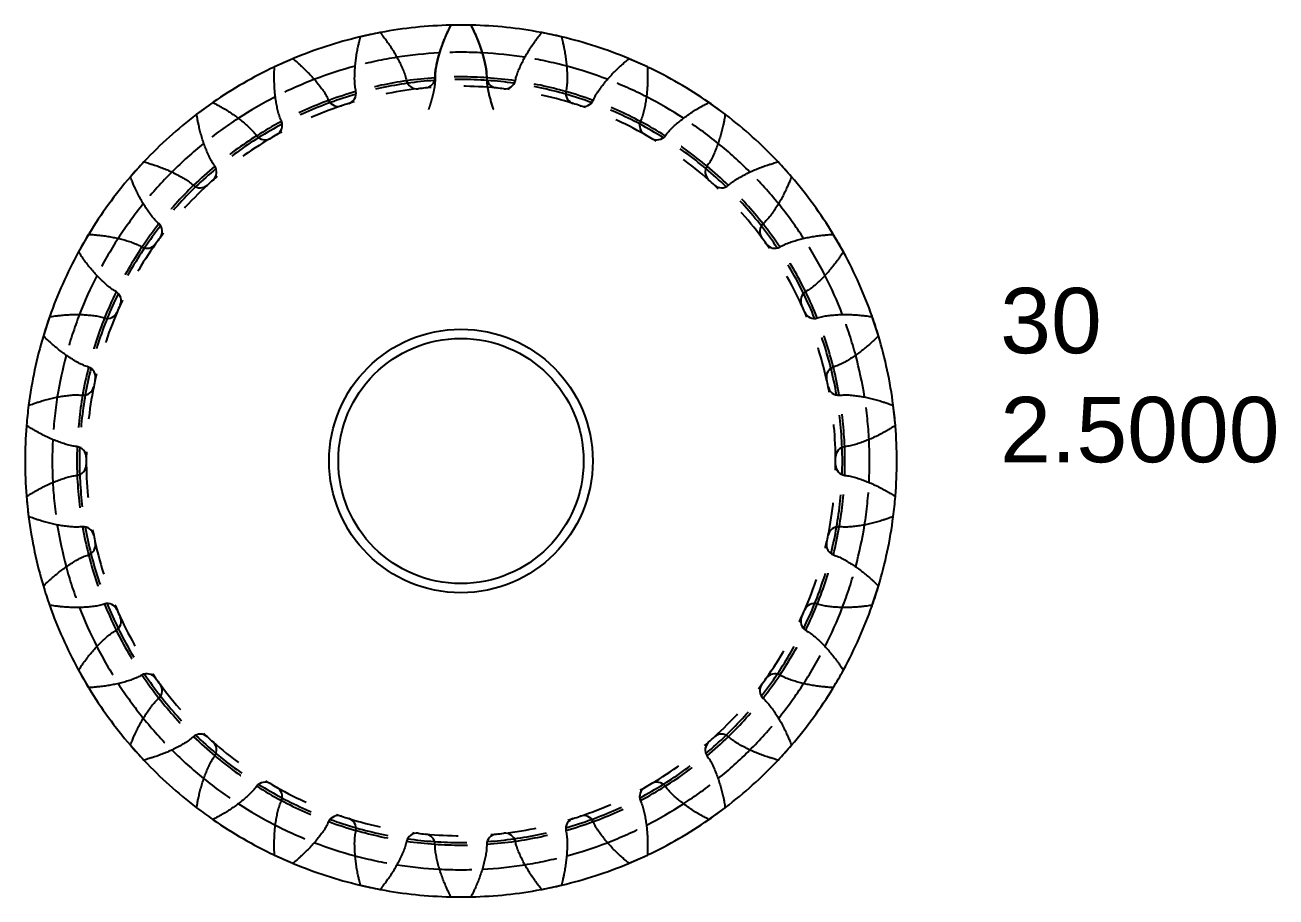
# Model space of a CAD drawing. Header units: inches. Extents: x 0.9 to 97.5, y -1.2 to 16.7.
# Drawn here: x 15.505 to 19.332, y 0.894 to 3.561 of the extents above; entities that cross this region are included whole.
import ezdxf

# ---------------------------------------------------------------- set-up
doc = ezdxf.new("R2010")
doc.units = ezdxf.units.IN
doc.header["$MEASUREMENT"] = 0
doc.linetypes.add('HIDDEN', pattern=[0.2, 0.1, -0.1])
doc.layers.add('DEFAULT_2', color=8, linetype='HIDDEN')
doc.styles.get("Standard").update_dxf_attribs({"font": 'arial.ttf'})

msp = doc.modelspace()

# ---------------------------------------------------------------- linework, layer by layer
at = {"color": 7, "linetype": 'Continuous'}
for p, q in [((16.8694, 3.5604), (16.8079, 3.5604)), ((16.5916, 3.5377), (16.5315, 3.5249)), ((17.1459, 3.5249), (17.0858, 3.5377)), ((16.3246, 3.4576), (16.2684, 3.4327)), ((17.4089, 3.4327), (17.3528, 3.4576)), ((16.08, 3.3239), (16.0303, 3.2878)), ((17.647, 3.2878), (17.5973, 3.3239)), ((15.8686, 3.1422), (15.8275, 3.0965)), ((17.8498, 3.0965), (17.8087, 3.1422)), ((15.6996, 2.9205), (15.6689, 2.8673)), ((18.0084, 2.8673), (17.9777, 2.9205)), ((15.5804, 2.6685), (15.5614, 2.6101)), ((18.1159, 2.6101), (18.0969, 2.6685)), ((18.1676, 2.3362), (18.1611, 2.3973)), ((15.5098, 2.1186), (15.5162, 2.0575)), ((18.0969, 1.7863), (18.1159, 1.8447)), ((15.6689, 1.5875), (15.6996, 1.5343)), ((15.8275, 1.3583), (15.8686, 1.3126)), ((17.8087, 1.3126), (17.8498, 1.3583)), ((17.5973, 1.131), (17.647, 1.1671)), ((16.2684, 1.0222), (16.3246, 0.9972)), ((17.3528, 0.9972), (17.4089, 1.0222)), ((16.5315, 0.93), (16.5916, 0.9172)), ((17.0858, 0.9172), (17.1459, 0.93)), ((16.8079, 0.8944), (16.8694, 0.8944))]:
    msp.add_line(p, q, dxfattribs=at)
for radius in [0.4031, 0.375]:
    msp.add_circle((16.8387, 2.2274), radius, dxfattribs=at)
at = {"color": 40, "linetype": 'Continuous'}
for radius, start, end in [(1.3333, 91.3662, 100.617), (1.3333, 79.3831, 88.6338), (1.3333, 103.3906, 112.621), (1.3333, 67.379, 76.6094), (1.25, 93.0449, 98.9904), (1.25, 81.0101, 86.9558), (1.3333, 115.35, 124.6268), (1.25, 105.0199, 110.9539), (1.25, 69.0468, 74.9806), (1.3333, 55.3732, 64.65), (1.1746, 93.8834, 98.1425), (1.1667, 94.0115, 98.0422), (1.1746, 81.8575, 86.1166), (1.1667, 81.9578, 85.9885), (1.25, 117.0409, 123.0013), (1.1746, 105.8615, 110.1176), (1.1667, 105.9627, 109.9905), (1.1667, 70.0095, 74.0373), (1.1746, 69.8824, 74.1385), (1.25, 56.9991, 62.9598), (1.3333, 127.3957, 136.6116), (1.1746, 117.8834, 122.1345), (1.1667, 118.0103, 122.0273), (1.1667, 57.9727, 61.9897), (1.1746, 57.8655, 62.1166), (1.3333, 43.3884, 52.6044), (1.25, 129.0284, 134.954), (1.25, 45.0467, 50.9722), (1.1746, 129.8662, 134.1195), (1.1667, 129.9738, 133.9956), (1.1667, 46.0044, 50.0262), (1.1746, 45.8805, 50.1338), (1.3333, 139.3203, 148.6389), (1.3333, 31.3611, 40.6797), (1.25, 141.0346, 146.9997), (1.25, 33.0007, 38.9661), (1.1746, 141.8824, 146.1281), (1.1746, 33.8719, 38.1176), (1.1667, 142.0061, 146.0152), (1.1667, 33.9848, 37.9939), (1.3333, 151.3982, 160.6054), (1.3333, 19.3947, 28.6019), (1.25, 153.0354, 158.956), (1.25, 21.0447, 26.9653), (1.1746, 153.8706, 158.1222), (1.1667, 153.9836, 158.0013), (1.1667, 21.9987, 26.0164), (1.1746, 21.8778, 26.1294), (1.3333, 163.3203, 172.6531), (1.3333, 7.3469, 16.6797), (1.25, 165.0259, 170.9859), (1.25, 9.0146, 14.9747), (1.1746, 165.8802, 170.1232), (1.1667, 166.0014, 170.0056), (1.1667, 9.9944, 13.9986), (1.1746, 9.8768, 14.1198), (1.3333, 175.3979, 184.6022), (1.3333, 355.3979, 4.6022), (1.25, 177.0409, 182.9598), (1.1746, 177.8745, 182.1255), (1.1667, 177.9919, 182.0081), (1.1667, 357.9919, 2.0081), (1.1746, 357.8745, 2.1255), (1.25, 357.0409, 2.9598), (1.3333, 187.3469, 196.6797), (1.25, 189.0146, 194.9747), (1.25, 345.0259, 350.9859), (1.3333, 343.3203, 352.6531), (1.1746, 189.8768, 194.1198), (1.1667, 189.9944, 193.9986), (1.1667, 346.0014, 350.0056), (1.1746, 345.8802, 350.1232), (1.3333, 199.3947, 208.6019), (1.25, 201.0447, 206.9653), (1.1746, 201.8778, 206.1294), (1.1667, 201.9987, 206.0164), (1.1667, 333.9836, 338.0013), (1.1746, 333.8706, 338.1222), (1.25, 333.0354, 338.956), (1.3333, 331.3982, 340.6054), (1.1746, 213.8719, 218.1176), (1.1667, 213.9848, 217.9939), (1.1667, 322.0061, 326.0152), (1.1746, 321.8824, 326.1281), (1.3333, 211.3611, 220.6797), (1.25, 213.0007, 218.9661), (1.25, 321.0346, 326.9997), (1.3333, 319.3203, 328.6389), (1.1746, 225.8805, 230.1338), (1.1667, 226.0044, 230.0262), (1.1667, 309.9738, 313.9956), (1.1746, 309.8662, 314.1195), (1.25, 225.0467, 230.9722), (1.25, 309.0284, 314.954), (1.3333, 223.3884, 232.6044), (1.3333, 307.3957, 316.6116), (1.1746, 237.8655, 242.1166), (1.1667, 237.9727, 241.9897), (1.1667, 298.0103, 302.0273), (1.1746, 297.8834, 302.1345), (1.25, 236.9991, 242.9598), (1.25, 297.0409, 303.0013), (1.3333, 235.3732, 244.65), (1.1746, 249.8824, 254.1385), (1.1667, 250.0095, 254.0373), (1.1667, 285.9627, 289.9905), (1.1746, 285.8615, 290.1176), (1.3333, 295.35, 304.6268), (1.1667, 261.9578, 265.9885), (1.1667, 274.0115, 278.0422), (1.25, 249.0468, 254.9806), (1.1746, 261.8575, 266.1166), (1.1746, 273.8834, 278.1425), (1.25, 285.0199, 290.9539), (1.3333, 247.379, 256.6094), (1.3333, 283.3906, 292.621), (1.25, 261.0101, 266.9558), (1.25, 273.0449, 278.9904), (1.3333, 259.3831, 268.6338), (1.3333, 271.3662, 280.617)]:
    msp.add_arc((16.8387, 2.2274), radius, start, end, dxfattribs=at)
at = {"color": 7, "linetype": 'Continuous'}
for centre, radius, start, end in [((16.8387, 2.2274), 1.3333, 88.6797, 91.3203), ((16.8387, 2.2274), 1.3333, 100.6797, 103.3203), ((16.8387, 2.2274), 1.3333, 76.6797, 79.3203), ((16.8387, 2.2274), 1.3333, 112.6797, 115.3203), ((16.8387, 2.2274), 1.3333, 64.6797, 67.3203), ((16.7037, 3.3982), 0.0325, 193.0655, 276.5743), ((16.8387, 2.2274), 1.146, 95.4257, 96.5743), ((16.7272, 3.4006), 0.0325, 275.4257, 358.9345), ((16.9501, 3.4006), 0.0325, 181.0655, 264.5743), ((16.8387, 2.2274), 1.146, 83.4257, 84.5743), ((16.9736, 3.3982), 0.0325, 263.4257, 346.9345), ((16.4633, 3.3445), 0.0325, 205.0655, 288.5743), ((16.4857, 3.3518), 0.0325, 287.4257, 10.9345), ((17.1916, 3.3518), 0.0325, 169.0655, 252.5743), ((17.2141, 3.3445), 0.0325, 251.4257, 334.9345), ((16.8387, 2.2274), 1.3333, 124.6797, 127.3203), ((16.8387, 2.2274), 1.146, 107.4257, 108.5743), ((16.8387, 2.2274), 1.146, 71.4257, 72.5743), ((16.8387, 2.2274), 1.3333, 52.6797, 55.3203), ((16.2597, 3.2539), 0.0325, 299.4257, 22.9345), ((17.4177, 3.2539), 0.0325, 157.0655, 240.5743), ((16.2392, 3.2421), 0.0325, 217.0655, 300.5743), ((16.8387, 2.2274), 1.146, 119.4257, 120.5743), ((16.8387, 2.2274), 1.146, 59.4257, 60.5743), ((17.4381, 3.2421), 0.0325, 239.4257, 322.9345), ((16.8387, 2.2274), 1.3333, 136.6797, 139.3203), ((16.8387, 2.2274), 1.3333, 40.6797, 43.3203), ((16.0589, 3.1111), 0.0325, 311.4257, 34.9345), ((17.6184, 3.1111), 0.0325, 145.0655, 228.5743), ((16.0414, 3.0953), 0.0325, 229.0655, 312.5743), ((16.8387, 2.2274), 1.146, 131.4257, 132.5743), ((16.8387, 2.2274), 1.146, 47.4257, 48.5743), ((17.636, 3.0953), 0.0325, 227.4257, 310.9345), ((15.8922, 2.9296), 0.0325, 323.4257, 46.9345), ((17.7851, 2.9296), 0.0325, 133.0655, 216.5743), ((16.8387, 2.2274), 1.3333, 148.6797, 151.3203), ((16.8387, 2.2274), 1.146, 143.4257, 144.5743), ((16.8387, 2.2274), 1.146, 35.4257, 36.5743), ((16.8387, 2.2274), 1.3333, 28.6797, 31.3203), ((15.8783, 2.9105), 0.0325, 241.0655, 324.5743), ((17.799, 2.9105), 0.0325, 215.4257, 298.9345), ((15.7669, 2.7175), 0.0325, 335.4257, 58.9345), ((17.9104, 2.7175), 0.0325, 121.0655, 204.5743), ((15.7573, 2.6959), 0.0325, 253.0655, 336.5743), ((16.8387, 2.2274), 1.146, 155.4257, 156.5743), ((16.8387, 2.2274), 1.146, 23.4257, 24.5743), ((17.92, 2.6959), 0.0325, 203.4257, 286.9345), ((16.8387, 2.2274), 1.3333, 160.6797, 163.3203), ((16.8387, 2.2274), 1.3333, 16.6797, 19.3203), ((15.6884, 2.484), 0.0325, 347.4257, 70.9345), ((17.9889, 2.484), 0.0325, 109.0655, 192.5743), ((15.6835, 2.4609), 0.0325, 265.0655, 348.5743), ((16.8387, 2.2274), 1.146, 167.4257, 168.5743), ((16.8387, 2.2274), 1.146, 11.4257, 12.5743), ((17.9938, 2.4609), 0.0325, 191.4257, 274.9345), ((16.8387, 2.2274), 1.3333, 172.6797, 175.3203), ((16.8387, 2.2274), 1.3333, 4.6797, 7.3203), ((15.6602, 2.2392), 0.0325, 359.4257, 82.9345), ((18.0171, 2.2392), 0.0325, 97.0655, 180.5743), ((16.8387, 2.2274), 1.146, 179.4257, 180.5743), ((16.8387, 2.2274), 1.146, 359.4257, 0.5743), ((15.6602, 2.2156), 0.0325, 277.0655, 0.5743), ((18.0171, 2.2156), 0.0325, 179.4257, 262.9345), ((16.8387, 2.2274), 1.3333, 184.6797, 187.3203), ((16.8387, 2.2274), 1.3333, 352.6797, 355.3203), ((15.6835, 1.994), 0.0325, 11.4257, 94.9345), ((16.8387, 2.2274), 1.146, 191.4257, 192.5743), ((16.8387, 2.2274), 1.146, 347.4257, 348.5743), ((17.9938, 1.994), 0.0325, 85.0655, 168.5743), ((15.6884, 1.9709), 0.0325, 289.0655, 12.5743), ((17.9889, 1.9709), 0.0325, 167.4257, 250.9345), ((16.8387, 2.2274), 1.3333, 196.6797, 199.3203), ((16.8387, 2.2274), 1.3333, 340.6797, 343.3203), ((15.7573, 1.7589), 0.0325, 23.4257, 106.9345), ((16.8387, 2.2274), 1.146, 203.4257, 204.5743), ((16.8387, 2.2274), 1.146, 335.4257, 336.5743), ((17.92, 1.7589), 0.0325, 73.0655, 156.5743), ((15.7669, 1.7373), 0.0325, 301.0655, 24.5743), ((17.9104, 1.7373), 0.0325, 155.4257, 238.9345), ((16.8387, 2.2274), 1.3333, 208.6797, 211.3203), ((15.8783, 1.5443), 0.0325, 35.4257, 118.9345), ((17.799, 1.5443), 0.0325, 61.0655, 144.5743), ((16.8387, 2.2274), 1.3333, 328.6797, 331.3203), ((16.8387, 2.2274), 1.146, 215.4257, 216.5743), ((15.8922, 1.5252), 0.0325, 313.0655, 36.5743), ((17.7851, 1.5252), 0.0325, 143.4257, 226.9345), ((16.8387, 2.2274), 1.146, 323.4257, 324.5743), ((16.0414, 1.3596), 0.0325, 47.4257, 130.9345), ((16.8387, 2.2274), 1.146, 227.4257, 228.5743), ((16.8387, 2.2274), 1.146, 311.4257, 312.5743), ((17.636, 1.3596), 0.0325, 49.0655, 132.5743), ((16.8387, 2.2274), 1.3333, 220.6797, 223.3203), ((16.0589, 1.3438), 0.0325, 325.0655, 48.5743), ((17.6184, 1.3438), 0.0325, 131.4257, 214.9345), ((16.8387, 2.2274), 1.3333, 316.6797, 319.3203), ((16.2392, 1.2128), 0.0325, 59.4257, 142.9345), ((16.8387, 2.2274), 1.146, 239.4257, 240.5743), ((16.2597, 1.201), 0.0325, 337.0655, 60.5743), ((17.4177, 1.201), 0.0325, 119.4257, 202.9345), ((16.8387, 2.2274), 1.146, 299.4257, 300.5743), ((17.4381, 1.2128), 0.0325, 37.0655, 120.5743), ((16.8387, 2.2274), 1.3333, 232.6797, 235.3203), ((16.8387, 2.2274), 1.3333, 304.6797, 307.3203), ((16.4633, 1.1103), 0.0325, 71.4257, 154.9345), ((16.8387, 2.2274), 1.146, 251.4257, 252.5743), ((16.4857, 1.103), 0.0325, 349.0655, 72.5743), ((17.1916, 1.103), 0.0325, 107.4257, 190.9345), ((16.8387, 2.2274), 1.146, 287.4257, 288.5743), ((17.2141, 1.1103), 0.0325, 25.0655, 108.5743), ((16.7037, 1.0567), 0.0325, 83.4257, 166.9345), ((16.8387, 2.2274), 1.146, 263.4257, 264.5743), ((16.7272, 1.0542), 0.0325, 1.0655, 84.5743), ((16.9501, 1.0542), 0.0325, 95.4257, 178.9345), ((16.8387, 2.2274), 1.146, 275.4257, 276.5743), ((16.9736, 1.0567), 0.0325, 13.0655, 96.5743), ((16.8387, 2.2274), 1.3333, 244.6797, 247.3203), ((16.8387, 2.2274), 1.3333, 292.6797, 295.3203), ((16.8387, 2.2274), 1.3333, 256.6797, 259.3203), ((16.8387, 2.2274), 1.3333, 280.6797, 283.3203), ((16.8387, 2.2274), 1.3333, 268.6797, 271.3203)]:
    msp.add_arc(centre, radius, start, end, dxfattribs=at)
for points, start_tangent, end_tangent in [([(16.7977, 3.5393), (16.8005, 3.5452), (16.8079, 3.5604)], (0.004919, 0.010653), (0.005304, 0.010467)), ([(16.8694, 3.5604), (16.8769, 3.5452), (16.8796, 3.5393)], (0.005304, -0.010467), (0.004919, -0.010653)), ([(16.5259, 3.5021), (16.5273, 3.5084), (16.5315, 3.5249)], (0.002597, 0.011443), (0.003012, 0.011341)), ([(16.5916, 3.5377), (16.602, 3.5243), (16.606, 3.5191)], (0.007364, -0.009135), (0.007027, -0.009398)), ([(16.7597, 3.4), (16.7604, 3.4163), (16.7627, 3.4331), (16.7663, 3.4496), (16.7705, 3.4661), (16.7754, 3.4823), (16.7808, 3.4983), (16.7868, 3.5142), (16.7934, 3.5298), (16.7977, 3.5393)], (0.001352, 0.072707), (0.030457, 0.065962)), ([(16.8796, 3.5393), (16.8839, 3.5298), (16.8905, 3.5142), (16.8965, 3.4983), (16.902, 3.4823), (16.9068, 3.4661), (16.911, 3.4496), (16.9146, 3.4331), (16.9169, 3.4163), (16.9176, 3.4)], (0.030457, -0.065962), (0.001352, -0.072707)), ([(17.0714, 3.5191), (17.0753, 3.5243), (17.0858, 3.5377)], (0.007027, 0.009398), (0.007364, 0.009135)), ([(17.1459, 3.5249), (17.15, 3.5084), (17.1515, 3.5021)], (0.003012, -0.011341), (0.002597, -0.011443)), ([(16.5176, 3.358), (16.5149, 3.374), (16.5137, 3.3909), (16.5138, 3.4079), (16.5145, 3.4248), (16.5158, 3.4417), (16.5178, 3.4585), (16.5204, 3.4753), (16.5236, 3.4919), (16.5259, 3.5021)], (-0.013794, 0.071399), (0.016078, 0.070853)), ([(16.606, 3.5191), (16.6121, 3.5107), (16.6218, 3.4968), (16.631, 3.4826), (16.6397, 3.468), (16.6478, 3.4532), (16.6553, 3.438), (16.6623, 3.4225), (16.668, 3.4066), (16.6721, 3.3908)], (0.043506, -0.058188), (0.016439, -0.070837)), ([(17.0052, 3.3908), (17.0093, 3.4066), (17.0151, 3.4225), (17.022, 3.438), (17.0295, 3.4532), (17.0376, 3.468), (17.0463, 3.4826), (17.0555, 3.4968), (17.0652, 3.5107), (17.0714, 3.5191)], (0.016439, 0.070837), (0.043506, 0.058188)), ([(17.1515, 3.5021), (17.1537, 3.4919), (17.1569, 3.4753), (17.1595, 3.4585), (17.1615, 3.4417), (17.1628, 3.4248), (17.1636, 3.4079), (17.1636, 3.3909), (17.1624, 3.374), (17.1597, 3.358)], (0.016078, -0.070853), (-0.013794, -0.071399)), ([(16.3246, 3.4576), (16.3376, 3.4468), (16.3425, 3.4425)], (0.009103, -0.007404), (0.008827, -0.007732)), ([(17.3348, 3.4425), (17.3398, 3.4468), (17.3528, 3.4576)], (0.008827, 0.007732), (0.009103, 0.007404)), ([(16.2896, 3.2665), (16.2836, 3.2817), (16.2789, 3.298), (16.2754, 3.3145), (16.2726, 3.3313), (16.2704, 3.3481), (16.2689, 3.3649), (16.268, 3.3818), (16.2676, 3.3988), (16.2677, 3.4092)], (-0.028337, 0.066971), (0.000995, 0.072647)), ([(16.2677, 3.4092), (16.2678, 3.4157), (16.2684, 3.4327)], (0.000161, 0.011733), (0.000589, 0.011719)), ([(16.3425, 3.4425), (16.3503, 3.4356), (16.3626, 3.424), (16.3746, 3.412), (16.3861, 3.3995), (16.3971, 3.3867), (16.4076, 3.3734), (16.4176, 3.3597), (16.4266, 3.3454), (16.4338, 3.3308)], (0.054653, -0.047871), (0.030808, -0.065871)), ([(17.2435, 3.3308), (17.2507, 3.3454), (17.2597, 3.3597), (17.2697, 3.3734), (17.2802, 3.3867), (17.2912, 3.3995), (17.3027, 3.412), (17.3147, 3.424), (17.3271, 3.4356), (17.3348, 3.4425)], (0.030808, 0.065871), (0.054653, 0.047871)), ([(17.4097, 3.4092), (17.4097, 3.3988), (17.4094, 3.3818), (17.4084, 3.3649), (17.4069, 3.3481), (17.4047, 3.3313), (17.4019, 3.3145), (17.3984, 3.298), (17.3937, 3.2817), (17.3877, 3.2665)], (0.000995, -0.072647), (-0.028337, -0.066971)), ([(17.4089, 3.4327), (17.4095, 3.4157), (17.4097, 3.4092)], (0.000589, -0.011719), (0.000161, -0.011733)), ([(16.08, 3.3239), (16.095, 3.316), (16.1007, 3.3128)], (0.010443, -0.00535), (0.010242, -0.005727)), ([(16.1007, 3.3128), (16.1098, 3.3076), (16.1243, 3.2989), (16.1384, 3.2896), (16.1523, 3.2798), (16.1657, 3.2695), (16.1788, 3.2587), (16.1914, 3.2474), (16.2032, 3.2353), (16.2133, 3.2225)], (0.063412, -0.035462), (0.04383, -0.058026)), ([(17.464, 3.2225), (17.4742, 3.2353), (17.4859, 3.2474), (17.4985, 3.2587), (17.5116, 3.2695), (17.525, 3.2798), (17.5389, 3.2896), (17.5531, 3.2989), (17.5676, 3.3076), (17.5766, 3.3128)], (0.04383, 0.058026), (0.063412, 0.035462)), ([(17.5766, 3.3128), (17.5823, 3.316), (17.5973, 3.3239)], (0.010242, 0.005727), (0.010443, 0.00535)), ([(16.0344, 3.2647), (16.0332, 3.2711), (16.0303, 3.2878)], (-0.002282, 0.01151), (-0.001861, 0.011585)), ([(16.0856, 3.1297), (16.0765, 3.1432), (16.0686, 3.1582), (16.0617, 3.1737), (16.0555, 3.1894), (16.0499, 3.2054), (16.0448, 3.2216), (16.0404, 3.238), (16.0366, 3.2545), (16.0344, 3.2647)], (-0.041642, 0.059616), (-0.014131, 0.071267)), ([(17.6429, 3.2647), (17.6408, 3.2545), (17.6369, 3.238), (17.6325, 3.2216), (17.6275, 3.2054), (17.6218, 3.1894), (17.6156, 3.1737), (17.6088, 3.1582), (17.6008, 3.1432), (17.5918, 3.1297)], (-0.014131, -0.071267), (-0.041642, -0.059616)), ([(17.647, 3.2878), (17.6441, 3.2711), (17.6429, 3.2647)], (-0.001861, -0.011585), (-0.002282, -0.01151)), ([(15.8686, 3.1422), (15.8849, 3.1376), (15.8912, 3.1357)], (0.011327, -0.003062), (0.011209, -0.003473)), ([(17.7862, 3.1357), (17.7924, 3.1376), (17.8087, 3.1422)], (0.011209, 0.003473), (0.011327, 0.003062)), ([(15.8912, 3.1357), (15.9011, 3.1325), (15.9171, 3.1269), (15.9329, 3.1208), (15.9485, 3.1141), (15.9638, 3.1069), (15.9788, 3.099), (15.9935, 3.0906), (16.0075, 3.0811), (16.0201, 3.0707)], (0.069399, -0.021503), (0.054937, -0.047646)), ([(17.6573, 3.0707), (17.6698, 3.0811), (17.6838, 3.0906), (17.6985, 3.099), (17.7136, 3.1069), (17.7289, 3.1141), (17.7444, 3.1208), (17.7602, 3.1269), (17.7762, 3.1325), (17.7862, 3.1357)], (0.054937, 0.047646), (0.069399, 0.021503)), ([(15.8364, 3.0748), (15.8338, 3.0808), (15.8275, 3.0965)], (-0.004625, 0.010784), (-0.004229, 0.010945)), ([(15.9144, 2.9534), (15.9028, 2.9648), (15.8919, 2.9777), (15.882, 2.9915), (15.8726, 3.0056), (15.8637, 3.02), (15.8555, 3.0348), (15.8477, 3.0499), (15.8405, 3.0652), (15.8364, 3.0748)], (-0.053127, 0.049655), (-0.028639, 0.066771)), ([(17.841, 3.0748), (17.8368, 3.0652), (17.8296, 3.0499), (17.8219, 3.0348), (17.8136, 3.02), (17.8047, 3.0056), (17.7954, 2.9915), (17.7854, 2.9777), (17.7745, 2.9648), (17.7629, 2.9534)], (-0.028639, -0.066771), (-0.053127, -0.049655)), ([(17.8498, 3.0965), (17.8435, 3.0808), (17.841, 3.0748)], (-0.004229, -0.010945), (-0.004625, -0.010784)), ([(15.6996, 2.9205), (15.7165, 2.9194), (15.723, 2.9188)], (0.011716, -0.00064), (0.011686, -0.001067)), ([(15.723, 2.9188), (15.7334, 2.9178), (15.7502, 2.9157), (15.7669, 2.913), (15.7836, 2.9097), (15.8, 2.9057), (15.8164, 2.9012), (15.8325, 2.896), (15.8482, 2.8896), (15.8626, 2.8821)], (0.072353, -0.006604), (0.063642, -0.035182)), ([(17.8147, 2.8821), (17.8291, 2.8896), (17.8448, 2.896), (17.861, 2.9012), (17.8773, 2.9057), (17.8938, 2.9097), (17.9104, 2.913), (17.9271, 2.9157), (17.9439, 2.9178), (17.9543, 2.9188)], (0.063642, 0.035182), (0.072353, 0.006604)), ([(17.9543, 2.9188), (17.9608, 2.9194), (17.9777, 2.9205)], (0.011686, 0.001067), (0.011716, 0.00064)), ([(15.6821, 2.8479), (15.6783, 2.8532), (15.6689, 2.8673)], (-0.006767, 0.009587), (-0.006412, 0.009827)), ([(15.7837, 2.7454), (15.7699, 2.7541), (15.7566, 2.7645), (15.744, 2.7759), (15.7319, 2.7877), (15.7203, 2.8), (15.7091, 2.8128), (15.6984, 2.8259), (15.6882, 2.8394), (15.6821, 2.8479)], (-0.06229, 0.037525), (-0.041896, 0.059358)), ([(17.9952, 2.8479), (17.9892, 2.8394), (17.9789, 2.8259), (17.9682, 2.8128), (17.9571, 2.8), (17.9454, 2.7877), (17.9333, 2.7759), (17.9208, 2.7645), (17.9074, 2.7541), (17.8936, 2.7454)], (-0.041896, -0.059358), (-0.06229, -0.037525)), ([(18.0084, 2.8673), (17.999, 2.8532), (17.9952, 2.8479)], (-0.006412, -0.009827), (-0.006767, -0.009587)), ([(15.5804, 2.6685), (15.5972, 2.6709), (15.6037, 2.6718)], (0.011593, 0.00181), (0.011652, 0.001386)), ([(15.6037, 2.6718), (15.614, 2.6729), (15.6309, 2.6743), (15.6478, 2.6752), (15.6648, 2.6754), (15.6817, 2.675), (15.6986, 2.6739), (15.7155, 2.6722), (15.7322, 2.6692), (15.7478, 2.6648)], (0.072145, 0.008583), (0.069566, -0.021182)), ([(17.9295, 2.6648), (17.9452, 2.6692), (17.9619, 2.6722), (17.9787, 2.6739), (17.9956, 2.675), (18.0126, 2.6754), (18.0295, 2.6752), (18.0464, 2.6743), (18.0633, 2.6729), (18.0737, 2.6718)], (0.069566, 0.021182), (0.072145, -0.008583)), ([(18.0737, 2.6718), (18.0801, 2.6709), (18.0969, 2.6685)], (0.011652, -0.001386), (0.011593, -0.00181)), ([(15.5784, 2.5939), (15.5736, 2.5983), (15.5614, 2.6101)], (-0.008612, 0.00797), (-0.008315, 0.008279)), ([(18.1159, 2.6101), (18.1037, 2.5983), (18.099, 2.5939)], (-0.008315, -0.008279), (-0.008612, -0.00797)), ([(15.699, 2.5147), (15.6838, 2.5204), (15.6685, 2.5278), (15.6539, 2.5363), (15.6396, 2.5454), (15.6256, 2.555), (15.6121, 2.5651), (15.5989, 2.5758), (15.5861, 2.5868), (15.5784, 2.5939)], (-0.068731, 0.023754), (-0.053322, 0.04935)), ([(18.099, 2.5939), (18.0913, 2.5868), (18.0784, 2.5758), (18.0653, 2.5651), (18.0517, 2.555), (18.0377, 2.5454), (18.0234, 2.5363), (18.0088, 2.5278), (17.9935, 2.5204), (17.9783, 2.5147)], (-0.053322, -0.04935), (-0.068731, -0.023754)), ([(15.5383, 2.4053), (15.5482, 2.4085), (15.5644, 2.4135), (15.5808, 2.4178), (15.5973, 2.4215), (15.6139, 2.4247), (15.6307, 2.4271), (15.6475, 2.429), (15.6645, 2.4295), (15.6807, 2.4285)], (0.068784, 0.023396), (0.07245, -0.006255)), ([(17.9966, 2.4285), (18.0129, 2.4295), (18.0298, 2.429), (18.0466, 2.4271), (18.0634, 2.4247), (18.08, 2.4215), (18.0966, 2.4178), (18.1129, 2.4135), (18.1292, 2.4085), (18.1391, 2.4053)], (0.07245, 0.006255), (0.068784, -0.023396)), ([(15.5162, 2.3973), (15.5321, 2.4031), (15.5383, 2.4053)], (0.010964, 0.004181), (0.011109, 0.003779)), ([(18.1391, 2.4053), (18.1452, 2.4031), (18.1611, 2.3973)], (0.011109, -0.003779), (0.010964, -0.004181)), ([(15.5297, 2.3238), (15.5241, 2.3272), (15.5098, 2.3362)], (-0.010081, 0.006006), (-0.009855, 0.006369)), ([(18.1676, 2.3362), (18.1532, 2.3272), (18.1476, 2.3238)], (-0.009855, -0.006369), (-0.010081, -0.006006)), ([(15.6642, 2.2715), (15.6481, 2.2738), (15.6317, 2.2779), (15.6156, 2.2832), (15.5997, 2.2891), (15.584, 2.2956), (15.5687, 2.3027), (15.5535, 2.3104), (15.5387, 2.3186), (15.5297, 2.3238)], (-0.072167, 0.008945), (-0.062417, 0.037185)), ([(18.1476, 2.3238), (18.1386, 2.3186), (18.1238, 2.3104), (18.1087, 2.3027), (18.0933, 2.2956), (18.0776, 2.2891), (18.0618, 2.2832), (18.0457, 2.2779), (18.0292, 2.2738), (18.0131, 2.2715)], (-0.062417, -0.037185), (-0.072167, -0.008945)), ([(15.5297, 2.131), (15.5387, 2.1363), (15.5535, 2.1445), (15.5687, 2.1521), (15.584, 2.1592), (15.5997, 2.1657), (15.6156, 2.1716), (15.6317, 2.1769), (15.6481, 2.181), (15.6642, 2.1834)], (0.062417, 0.037185), (0.072167, 0.008945)), ([(18.0131, 2.1834), (18.0292, 2.181), (18.0457, 2.1769), (18.0618, 2.1716), (18.0776, 2.1657), (18.0933, 2.1592), (18.1087, 2.1521), (18.1238, 2.1445), (18.1386, 2.1363), (18.1476, 2.131)], (0.072167, -0.008945), (0.062417, -0.037185)), ([(15.5098, 2.1186), (15.5241, 2.1277), (15.5297, 2.131)], (0.009855, 0.006369), (0.010081, 0.006006)), ([(18.1476, 2.131), (18.1532, 2.1277), (18.1676, 2.1186)], (0.010081, -0.006006), (0.009855, -0.006369)), ([(15.5383, 2.0496), (15.5321, 2.0517), (15.5162, 2.0575)], (-0.011109, 0.003779), (-0.010964, 0.004181)), ([(15.6807, 2.0263), (15.6645, 2.0253), (15.6475, 2.0259), (15.6307, 2.0277), (15.6139, 2.0302), (15.5973, 2.0333), (15.5808, 2.037), (15.5644, 2.0414), (15.5482, 2.0463), (15.5383, 2.0496)], (-0.07245, -0.006255), (-0.068784, 0.023396)), ([(18.1391, 2.0496), (18.1292, 2.0463), (18.1129, 2.0414), (18.0966, 2.037), (18.08, 2.0333), (18.0634, 2.0302), (18.0466, 2.0277), (18.0298, 2.0259), (18.0129, 2.0253), (17.9966, 2.0263)], (-0.068784, -0.023396), (-0.07245, 0.006255)), ([(18.1611, 2.0575), (18.1452, 2.0517), (18.1391, 2.0496)], (-0.010964, -0.004181), (-0.011109, -0.003779)), ([(15.5784, 1.861), (15.5861, 1.868), (15.5989, 1.8791), (15.6121, 1.8897), (15.6256, 1.8998), (15.6396, 1.9095), (15.6539, 1.9185), (15.6685, 1.9271), (15.6838, 1.9345), (15.699, 1.9401)], (0.053322, 0.04935), (0.068731, 0.023754)), ([(17.9783, 1.9401), (17.9935, 1.9345), (18.0088, 1.9271), (18.0234, 1.9185), (18.0377, 1.9095), (18.0517, 1.8998), (18.0653, 1.8897), (18.0784, 1.8791), (18.0913, 1.868), (18.099, 1.861)], (0.068731, -0.023754), (0.053322, -0.04935)), ([(15.5614, 1.8447), (15.5736, 1.8565), (15.5784, 1.861)], (0.008315, 0.008279), (0.008612, 0.00797)), ([(18.099, 1.861), (18.1037, 1.8565), (18.1159, 1.8447)], (0.008612, -0.00797), (0.008315, -0.008279)), ([(15.6037, 1.7831), (15.5972, 1.7839), (15.5804, 1.7863)], (-0.011652, 0.001386), (-0.011593, 0.00181)), ([(15.7478, 1.79), (15.7322, 1.7856), (15.7155, 1.7826), (15.6986, 1.7809), (15.6817, 1.7798), (15.6648, 1.7794), (15.6478, 1.7797), (15.6309, 1.7805), (15.614, 1.7819), (15.6037, 1.7831)], (-0.069566, -0.021182), (-0.072145, 0.008583)), ([(18.0737, 1.7831), (18.0633, 1.7819), (18.0464, 1.7805), (18.0295, 1.7797), (18.0126, 1.7794), (17.9956, 1.7798), (17.9787, 1.7809), (17.9619, 1.7826), (17.9452, 1.7856), (17.9295, 1.79)], (-0.072145, -0.008583), (-0.069566, 0.021182)), ([(18.0969, 1.7863), (18.0801, 1.7839), (18.0737, 1.7831)], (-0.011593, -0.00181), (-0.011652, -0.001386)), ([(15.6821, 1.607), (15.6882, 1.6154), (15.6984, 1.6289), (15.7091, 1.6421), (15.7203, 1.6548), (15.7319, 1.6671), (15.744, 1.679), (15.7566, 1.6903), (15.7699, 1.7008), (15.7837, 1.7095)], (0.041896, 0.059358), (0.06229, 0.037525)), ([(17.8936, 1.7095), (17.9074, 1.7008), (17.9208, 1.6903), (17.9333, 1.679), (17.9454, 1.6671), (17.9571, 1.6548), (17.9682, 1.6421), (17.9789, 1.6289), (17.9892, 1.6154), (17.9952, 1.607)], (0.06229, -0.037525), (0.041896, -0.059358)), ([(15.6689, 1.5875), (15.6783, 1.6016), (15.6821, 1.607)], (0.006412, 0.009827), (0.006767, 0.009587)), ([(15.8626, 1.5727), (15.8482, 1.5652), (15.8325, 1.5588), (15.8164, 1.5536), (15.8, 1.5491), (15.7836, 1.5452), (15.7669, 1.5419), (15.7502, 1.5392), (15.7334, 1.5371), (15.723, 1.536)], (-0.063642, -0.035182), (-0.072353, -0.006604)), ([(17.9543, 1.536), (17.9439, 1.5371), (17.9271, 1.5392), (17.9104, 1.5419), (17.8938, 1.5452), (17.8773, 1.5491), (17.861, 1.5536), (17.8448, 1.5588), (17.8291, 1.5652), (17.8147, 1.5727)], (-0.072353, 0.006604), (-0.063642, 0.035182)), ([(17.9952, 1.607), (17.999, 1.6016), (18.0084, 1.5875)], (0.006767, -0.009587), (0.006412, -0.009827)), ([(15.723, 1.536), (15.7165, 1.5355), (15.6996, 1.5343)], (-0.011686, -0.001067), (-0.011716, -0.00064)), ([(17.9777, 1.5343), (17.9608, 1.5355), (17.9543, 1.536)], (-0.011716, 0.00064), (-0.011686, 0.001067)), ([(15.8364, 1.38), (15.8405, 1.3896), (15.8477, 1.4049), (15.8555, 1.42), (15.8637, 1.4348), (15.8726, 1.4492), (15.882, 1.4634), (15.8919, 1.4771), (15.9028, 1.4901), (15.9144, 1.5014)], (0.028639, 0.066771), (0.053127, 0.049655)), ([(17.7629, 1.5014), (17.7745, 1.4901), (17.7854, 1.4771), (17.7954, 1.4634), (17.8047, 1.4492), (17.8136, 1.4348), (17.8219, 1.42), (17.8296, 1.4049), (17.8368, 1.3896), (17.841, 1.38)], (0.053127, -0.049655), (0.028639, -0.066771)), ([(15.8275, 1.3583), (15.8338, 1.374), (15.8364, 1.38)], (0.004229, 0.010945), (0.004625, 0.010784)), ([(16.0201, 1.3841), (16.0075, 1.3737), (15.9935, 1.3642), (15.9788, 1.3558), (15.9638, 1.348), (15.9485, 1.3407), (15.9329, 1.334), (15.9171, 1.3279), (15.9011, 1.3223), (15.8912, 1.3192)], (-0.054937, -0.047646), (-0.069399, -0.021503)), ([(17.7862, 1.3192), (17.7762, 1.3223), (17.7602, 1.3279), (17.7444, 1.334), (17.7289, 1.3407), (17.7136, 1.348), (17.6985, 1.3558), (17.6838, 1.3642), (17.6698, 1.3737), (17.6573, 1.3841)], (-0.069399, 0.021503), (-0.054937, 0.047646)), ([(17.841, 1.38), (17.8435, 1.374), (17.8498, 1.3583)], (0.004625, -0.010784), (0.004229, -0.010945)), ([(15.8912, 1.3192), (15.8849, 1.3173), (15.8686, 1.3126)], (-0.011209, -0.003473), (-0.011327, -0.003062)), ([(16.0344, 1.1902), (16.0366, 1.2004), (16.0404, 1.2169), (16.0448, 1.2332), (16.0499, 1.2494), (16.0555, 1.2654), (16.0617, 1.2811), (16.0686, 1.2966), (16.0765, 1.3116), (16.0856, 1.3251)], (0.014131, 0.071267), (0.041642, 0.059616)), ([(17.5918, 1.3251), (17.6008, 1.3116), (17.6088, 1.2966), (17.6156, 1.2811), (17.6218, 1.2654), (17.6275, 1.2494), (17.6325, 1.2332), (17.6369, 1.2169), (17.6408, 1.2004), (17.6429, 1.1902)], (0.041642, -0.059616), (0.014131, -0.071267)), ([(17.8087, 1.3126), (17.7924, 1.3173), (17.7862, 1.3192)], (-0.011327, 0.003062), (-0.011209, 0.003473)), ([(16.2133, 1.2324), (16.2032, 1.2196), (16.1914, 1.2074), (16.1788, 1.1961), (16.1657, 1.1853), (16.1523, 1.175), (16.1384, 1.1652), (16.1243, 1.156), (16.1098, 1.1472), (16.1007, 1.142)], (-0.04383, -0.058026), (-0.063412, -0.035462)), ([(17.5766, 1.142), (17.5676, 1.1472), (17.5531, 1.156), (17.5389, 1.1652), (17.525, 1.175), (17.5116, 1.1853), (17.4985, 1.1961), (17.4859, 1.2074), (17.4742, 1.2196), (17.464, 1.2324)], (-0.063412, 0.035462), (-0.04383, 0.058026)), ([(16.0303, 1.1671), (16.0332, 1.1838), (16.0344, 1.1902)], (0.001861, 0.011585), (0.002282, 0.01151)), ([(16.2677, 1.0456), (16.2676, 1.0561), (16.268, 1.073), (16.2689, 1.0899), (16.2704, 1.1068), (16.2726, 1.1236), (16.2754, 1.1403), (16.2789, 1.1569), (16.2836, 1.1732), (16.2896, 1.1883)], (-0.000995, 0.072647), (0.028337, 0.066971)), ([(17.3877, 1.1883), (17.3937, 1.1732), (17.3984, 1.1569), (17.4019, 1.1403), (17.4047, 1.1236), (17.4069, 1.1068), (17.4084, 1.0899), (17.4094, 1.073), (17.4097, 1.0561), (17.4097, 1.0456)], (0.028337, -0.066971), (-0.000995, -0.072647)), ([(17.6429, 1.1902), (17.6441, 1.1838), (17.647, 1.1671)], (0.002282, -0.01151), (0.001861, -0.011585)), ([(16.1007, 1.142), (16.095, 1.1389), (16.08, 1.131)], (-0.010242, -0.005727), (-0.010443, -0.00535)), ([(16.4338, 1.1241), (16.4266, 1.1095), (16.4176, 1.0951), (16.4076, 1.0814), (16.3971, 1.0682), (16.3861, 1.0553), (16.3746, 1.0428), (16.3626, 1.0308), (16.3503, 1.0192), (16.3425, 1.0123)], (-0.030808, -0.065871), (-0.054653, -0.047871)), ([(17.3348, 1.0123), (17.3271, 1.0192), (17.3147, 1.0308), (17.3027, 1.0428), (17.2912, 1.0553), (17.2802, 1.0682), (17.2697, 1.0814), (17.2597, 1.0951), (17.2507, 1.1095), (17.2435, 1.1241)], (-0.054653, 0.047871), (-0.030808, 0.065871)), ([(17.5973, 1.131), (17.5823, 1.1389), (17.5766, 1.142)], (-0.010443, 0.00535), (-0.010242, 0.005727)), ([(16.5259, 0.9527), (16.5236, 0.9629), (16.5204, 0.9796), (16.5178, 0.9963), (16.5158, 1.0131), (16.5145, 1.03), (16.5138, 1.0469), (16.5137, 1.0639), (16.5149, 1.0808), (16.5176, 1.0968)], (-0.016078, 0.070853), (0.013794, 0.071399)), ([(17.1597, 1.0968), (17.1624, 1.0808), (17.1636, 1.0639), (17.1636, 1.0469), (17.1628, 1.03), (17.1615, 1.0131), (17.1595, 0.9963), (17.1569, 0.9796), (17.1537, 0.9629), (17.1515, 0.9527)], (0.013794, -0.071399), (-0.016078, -0.070853)), ([(16.2684, 1.0222), (16.2678, 1.0391), (16.2677, 1.0456)], (-0.000589, 0.011719), (-0.000161, 0.011733)), ([(16.6721, 1.064), (16.668, 1.0482), (16.6623, 1.0323), (16.6553, 1.0169), (16.6478, 1.0017), (16.6397, 0.9868), (16.631, 0.9722), (16.6218, 0.958), (16.6121, 0.9441), (16.606, 0.9357)], (-0.016439, -0.070837), (-0.043506, -0.058188)), ([(16.7977, 0.9156), (16.7934, 0.9251), (16.7868, 0.9407), (16.7808, 0.9565), (16.7754, 0.9725), (16.7705, 0.9888), (16.7663, 1.0052), (16.7627, 1.0218), (16.7604, 1.0385), (16.7597, 1.0548)], (-0.030457, 0.065962), (-0.001352, 0.072707)), ([(16.9176, 1.0548), (16.9169, 1.0385), (16.9146, 1.0218), (16.911, 1.0052), (16.9068, 0.9888), (16.902, 0.9725), (16.8965, 0.9565), (16.8905, 0.9407), (16.8839, 0.9251), (16.8796, 0.9156)], (-0.001352, -0.072707), (-0.030457, -0.065962)), ([(17.0714, 0.9357), (17.0652, 0.9441), (17.0555, 0.958), (17.0463, 0.9722), (17.0376, 0.9868), (17.0295, 1.0017), (17.022, 1.0169), (17.0151, 1.0323), (17.0093, 1.0482), (17.0052, 1.064)], (-0.043506, 0.058188), (-0.016439, 0.070837)), ([(17.4097, 1.0456), (17.4095, 1.0391), (17.4089, 1.0222)], (-0.000161, -0.011733), (-0.000589, -0.011719)), ([(16.3425, 1.0123), (16.3376, 1.008), (16.3246, 0.9972)], (-0.008827, -0.007732), (-0.009103, -0.007404)), ([(17.3528, 0.9972), (17.3398, 1.008), (17.3348, 1.0123)], (-0.009103, 0.007404), (-0.008827, 0.007732)), ([(16.5315, 0.93), (16.5273, 0.9464), (16.5259, 0.9527)], (-0.003012, 0.011341), (-0.002597, 0.011443)), ([(16.606, 0.9357), (16.602, 0.9305), (16.5916, 0.9172)], (-0.007027, -0.009398), (-0.007364, -0.009135)), ([(17.0858, 0.9172), (17.0753, 0.9305), (17.0714, 0.9357)], (-0.007364, 0.009135), (-0.007027, 0.009398)), ([(17.1515, 0.9527), (17.15, 0.9464), (17.1459, 0.93)], (-0.002597, -0.011443), (-0.003012, -0.011341)), ([(16.8079, 0.8944), (16.8005, 0.9096), (16.7977, 0.9156)], (-0.005304, 0.010467), (-0.004919, 0.010653)), ([(16.8796, 0.9156), (16.8769, 0.9096), (16.8694, 0.8944)], (-0.004919, -0.010653), (-0.005304, -0.010467))]:
    msp.add_spline(points, degree=3, dxfattribs=dict(at, start_tangent=start_tangent, end_tangent=end_tangent))
at = {"layer": 'DEFAULT_2', "color": 8, "linetype": 'HIDDEN'}
for radius, start, end in [(1.3333, 91.3203, 91.3662), (1.3333, 88.6338, 88.6797), (1.3333, 103.3203, 103.3906), (1.3333, 100.617, 100.6797), (1.3333, 79.3203, 79.3831), (1.3333, 76.6094, 76.6797), (1.3333, 112.621, 112.6797), (1.25, 98.9904, 105.0199), (1.25, 86.9558, 93.0449), (1.25, 74.9806, 81.0101), (1.3333, 67.3203, 67.379), (1.3333, 115.3203, 115.35), (1.3333, 64.65, 64.6797), (1.25, 110.9539, 117.0409), (1.1746, 98.1425, 105.8615), (1.1667, 98.0422, 105.9627), (1.146, 84.5743, 95.4257), (1.1667, 85.9885, 94.0115), (1.1746, 86.1166, 93.8834), (1.1667, 74.0373, 81.9578), (1.1746, 74.1385, 81.8575), (1.25, 62.9598, 69.0468), (1.1746, 110.1176, 117.8834), (1.146, 96.5743, 107.4257), (1.146, 72.5743, 83.4257), (1.1746, 62.1166, 69.8824), (1.3333, 124.6268, 124.6797), (1.146, 108.5743, 119.4257), (1.1667, 109.9905, 118.0103), (1.146, 60.5743, 71.4257), (1.1667, 61.9897, 70.0095), (1.3333, 55.3203, 55.3732), (1.3333, 127.3203, 127.3957), (1.25, 123.0013, 129.0284), (1.25, 50.9722, 56.9991), (1.3333, 52.6044, 52.6797), (1.1746, 122.1345, 129.8662), (1.1667, 122.0273, 129.9738), (1.1667, 50.0262, 57.9727), (1.1746, 50.1338, 57.8655), (1.146, 120.5743, 131.4257), (1.146, 48.5743, 59.4257), (1.3333, 136.6116, 136.6797), (1.3333, 43.3203, 43.3884), (1.25, 134.954, 141.0346), (1.25, 38.9661, 45.0467), (1.1746, 134.1195, 141.8824), (1.146, 132.5743, 143.4257), (1.1667, 133.9956, 142.0061), (1.146, 36.5743, 47.4257), (1.1667, 37.9939, 46.0044), (1.1746, 38.1176, 45.8805), (1.3333, 148.6389, 148.6797), (1.25, 146.9997, 153.0354), (1.25, 26.9653, 33.0007), (1.3333, 31.3203, 31.3611), (1.1746, 146.1281, 153.8706), (1.1667, 146.0152, 153.9836), (1.146, 144.5743, 155.4257), (1.146, 24.5743, 35.4257), (1.1667, 26.0164, 33.9848), (1.1746, 26.1294, 33.8719), (1.3333, 151.3203, 151.3982), (1.3333, 28.6019, 28.6797), (1.146, 156.5743, 167.4257), (1.146, 12.5743, 23.4257), (1.3333, 160.6054, 160.6797), (1.25, 158.956, 165.0259), (1.1746, 158.1222, 165.8802), (1.1667, 158.0013, 166.0014), (1.1667, 13.9986, 21.9987), (1.1746, 14.1198, 21.8778), (1.25, 14.9747, 21.0447), (1.3333, 19.3203, 19.3947), (1.146, 168.5743, 179.4257), (1.146, 0.5743, 11.4257), (1.25, 170.9859, 177.0409), (1.1746, 170.1232, 177.8745), (1.1667, 170.0056, 177.9919), (1.1667, 2.0081, 9.9944), (1.1746, 2.1255, 9.8768), (1.25, 2.9598, 9.0146), (1.3333, 172.6531, 172.6797), (1.3333, 7.3203, 7.3469), (1.3333, 175.3203, 175.3979), (1.3333, 4.6022, 4.6797), (1.1746, 182.1255, 189.8768), (1.1667, 182.0081, 189.9944), (1.146, 180.5743, 191.4257), (1.146, 348.5743, 359.4257), (1.1667, 350.0056, 357.9919), (1.1746, 350.1232, 357.8745), (1.25, 182.9598, 189.0146), (1.25, 350.9859, 357.0409), (1.3333, 184.6022, 184.6797), (1.3333, 355.3203, 355.3979), (1.3333, 187.3203, 187.3469), (1.3333, 352.6531, 352.6797), (1.146, 192.5743, 203.4257), (1.146, 336.5743, 347.4257), (1.1746, 194.1198, 201.8778), (1.1667, 193.9986, 201.9987), (1.1667, 338.0013, 346.0014), (1.1746, 338.1222, 345.8802), (1.25, 194.9747, 201.0447), (1.25, 338.956, 345.0259), (1.3333, 199.3203, 199.3947), (1.3333, 340.6054, 340.6797), (1.146, 204.5743, 215.4257), (1.146, 324.5743, 335.4257), (1.1746, 206.1294, 213.8719), (1.1667, 206.0164, 213.9848), (1.1667, 326.0152, 333.9836), (1.1746, 326.1281, 333.8706), (1.25, 206.9653, 213.0007), (1.25, 326.9997, 333.0354), (1.3333, 208.6019, 208.6797), (1.3333, 331.3203, 331.3982), (1.3333, 211.3203, 211.3611), (1.146, 216.5743, 227.4257), (1.146, 312.5743, 323.4257), (1.3333, 328.6389, 328.6797), (1.1746, 218.1176, 225.8805), (1.1667, 217.9939, 226.0044), (1.1667, 313.9956, 322.0061), (1.1746, 314.1195, 321.8824), (1.25, 218.9661, 225.0467), (1.25, 314.954, 321.0346), (1.146, 228.5743, 239.4257), (1.146, 300.5743, 311.4257), (1.3333, 223.3203, 223.3884), (1.1746, 230.1338, 237.8655), (1.1667, 230.0262, 237.9727), (1.1667, 302.0273, 309.9738), (1.1746, 302.1345, 309.8662), (1.3333, 316.6116, 316.6797), (1.25, 230.9722, 236.9991), (1.146, 240.5743, 251.4257), (1.146, 288.5743, 299.4257), (1.25, 303.0013, 309.0284), (1.1746, 242.1166, 249.8824), (1.1667, 241.9897, 250.0095), (1.1667, 289.9905, 298.0103), (1.1746, 290.1176, 297.8834), (1.3333, 232.6044, 232.6797), (1.3333, 307.3203, 307.3957), (1.3333, 235.3203, 235.3732), (1.25, 242.9598, 249.0468), (1.146, 252.5743, 263.4257), (1.146, 276.5743, 287.4257), (1.25, 290.9539, 297.0409), (1.3333, 304.6268, 304.6797), (1.1746, 254.1385, 261.8575), (1.1667, 254.0373, 261.9578), (1.146, 264.5743, 275.4257), (1.1667, 278.0422, 285.9627), (1.1746, 278.1425, 285.8615), (1.1667, 265.9885, 274.0115), (1.1746, 266.1166, 273.8834), (1.3333, 244.65, 244.6797), (1.3333, 247.3203, 247.379), (1.25, 254.9806, 261.0101), (1.25, 278.9904, 285.0199), (1.3333, 292.621, 292.6797), (1.3333, 295.3203, 295.35), (1.25, 266.9558, 273.0449), (1.3333, 256.6094, 256.6797), (1.3333, 283.3203, 283.3906), (1.3333, 259.3203, 259.3831), (1.3333, 268.6338, 268.6797), (1.3333, 271.3203, 271.3662), (1.3333, 280.617, 280.6797)]:
    msp.add_arc((16.8387, 2.2274), radius, start, end, dxfattribs=at)
for points, start_tangent, end_tangent in [([(16.8079, 3.5604), (16.8069, 3.5583)], (-0.000529, -0.001044), (-0.000526, -0.001046)), ([(16.8708, 3.5576), (16.8694, 3.5604)], (-0.000711, 0.001419), (-0.000721, 0.001421)), ([(16.7897, 3.5212), (16.7868, 3.5142), (16.7829, 3.504)], (-0.003596, -0.00856), (-0.003262, -0.008693)), ([(16.7977, 3.5392), (16.7934, 3.5298), (16.7897, 3.5212)], (-0.004127, -0.00894), (-0.003813, -0.009078)), ([(16.8008, 3.5459), (16.8005, 3.5452), (16.7977, 3.5392)], (-0.001586, -0.003331), (-0.001546, -0.003349)), ([(16.8012, 3.5466), (16.8008, 3.5459)], (-0.000164, -0.000343), (-0.000163, -0.000343)), ([(16.8037, 3.5518), (16.8012, 3.5466)], (-0.00127, -0.002597), (-0.001246, -0.002608)), ([(16.8041, 3.5526), (16.8037, 3.5518)], (-0.000199, -0.000405), (-0.000198, -0.000406)), ([(16.8057, 3.556), (16.8041, 3.5526)], (-0.00084, -0.001687), (-0.00083, -0.001692)), ([(16.8062, 3.557), (16.8057, 3.556)], (-0.000246, -0.000492), (-0.000245, -0.000492)), ([(16.8069, 3.5583), (16.8062, 3.557)], (-0.00033, -0.000656), (-0.000328, -0.000657)), ([(16.8704, 3.5583), (16.8713, 3.5565)], (0.000449, -0.000894), (0.000447, -0.000895)), ([(16.8764, 3.5461), (16.8708, 3.5576)], (-0.002727, 0.005728), (-0.002874, 0.005732)), ([(16.8713, 3.5565), (16.8719, 3.5553)], (0.000298, -0.000598), (0.000297, -0.000598)), ([(16.8719, 3.5553), (16.874, 3.5512)], (0.001026, -0.002068), (0.001012, -0.002075)), ([(16.874, 3.5512), (16.8766, 3.5457)], (0.001336, -0.002739), (0.001309, -0.002752)), ([(16.8772, 3.5445), (16.8764, 3.5461)], (-0.000369, 0.000781), (-0.000372, 0.00078)), ([(16.8766, 3.5457), (16.8769, 3.5452), (16.8796, 3.5392)], (0.001533, -0.003221), (0.001495, -0.003239)), ([(16.8772, 3.5445), (16.879, 3.5406)], (0.000931, -0.001969), (0.000916, -0.001973)), ([(16.879, 3.5406), (16.8772, 3.5445)], (-0.000916, 0.001973), (-0.000931, 0.001969)), ([(16.8797, 3.539), (16.879, 3.5406)], (-0.000359, 0.000778), (-0.000361, 0.000777)), ([(16.8796, 3.5392), (16.8839, 3.5298), (16.8877, 3.521)], (0.004173, -0.00904), (0.003852, -0.009181)), ([(16.8876, 3.5212), (16.88, 3.5384), (16.8797, 3.539)], (-0.003798, 0.009044), (-0.004065, 0.008816)), ([(16.8877, 3.521), (16.8905, 3.5142), (16.8946, 3.5035)], (0.003658, -0.008718), (0.003311, -0.008856)), ([(16.8943, 3.5043), (16.8877, 3.521)], (-0.003217, 0.008554), (-0.003435, 0.008189)), ([(16.7769, 3.487), (16.7754, 3.4823), (16.7717, 3.4701)], (-0.002783, -0.008409), (-0.002446, -0.008513)), ([(16.7829, 3.504), (16.7808, 3.4983), (16.7769, 3.487)], (-0.003162, -0.008426), (-0.002827, -0.008544)), ([(16.8949, 3.5029), (16.8943, 3.5043)], (-0.000266, 0.000714), (-0.000267, 0.000711)), ([(16.8946, 3.5035), (16.8965, 3.4983), (16.9007, 3.4862)], (0.003196, -0.008547), (0.002851, -0.008668)), ([(16.9002, 3.4876), (16.8986, 3.4923), (16.8949, 3.5029)], (-0.002613, 0.007859), (-0.002777, 0.007458)), ([(16.9011, 3.4851), (16.9002, 3.4876)], (-0.000402, 0.001231), (-0.000406, 0.001221)), ([(16.9007, 3.4862), (16.902, 3.4823), (16.9059, 3.4692)], (0.002791, -0.008485), (0.002448, -0.00859)), ([(16.9056, 3.4704), (16.9011, 3.4851)], (-0.002173, 0.007534), (-0.002334, 0.007158)), ([(16.7671, 3.453), (16.7663, 3.4496), (16.7632, 3.4354)], (-0.002145, -0.008734), (-0.001726, -0.008829)), ([(16.7717, 3.4701), (16.7705, 3.4661), (16.7671, 3.453)], (-0.002444, -0.008503), (-0.002111, -0.008592)), ([(16.9064, 3.4675), (16.9056, 3.4704)], (-0.000423, 0.001506), (-0.00043, 0.00149)), ([(16.9059, 3.4692), (16.9068, 3.4661), (16.9104, 3.4522)], (0.0024, -0.008423), (0.002076, -0.008508)), ([(16.9142, 3.4353), (16.9129, 3.4414), (16.9064, 3.4675)], (-0.003364, 0.017089), (-0.004275, 0.015223)), ([(16.9104, 3.4522), (16.911, 3.4496), (16.9142, 3.4353)], (0.002052, -0.00841), (0.001657, -0.008499)), ([(16.7605, 3.4176), (16.7604, 3.4163), (16.7597, 3.4001)], (-0.000826, -0.008763), (-0.000164, -0.008812)), ([(16.7632, 3.4354), (16.7627, 3.4331), (16.7605, 3.4176)], (-0.001726, -0.008829), (-0.000843, -0.008951)), ([(16.9143, 3.4347), (16.9142, 3.4353)], (-0.000058, 0.000301), (-0.000059, 0.0003)), ([(16.9142, 3.4352), (16.9146, 3.4331), (16.9168, 3.4179)], (0.001675, -0.00861), (0.000837, -0.008726)), ([(16.9168, 3.4182), (16.9143, 3.4347)], (-0.000905, 0.008973), (-0.0015, 0.007722)), ([(16.9168, 3.4174), (16.9168, 3.4182)], (-0.000036, 0.000379), (-0.000038, 0.000376)), ([(16.9168, 3.4179), (16.9169, 3.4163), (16.9176, 3.4001)], (0.000851, -0.008872), (0.000166, -0.008922)), ([(16.9176, 3.3994), (16.9174, 3.41), (16.9168, 3.4174)], (0.000056, 0.009986), (-0.000788, 0.008188)), ([(16.7597, 3.4001), (16.7597, 3.3994), (16.759, 3.3825), (16.7567, 3.3657), (16.7531, 3.3491), (16.7489, 3.3327), (16.7441, 3.3165), (16.7386, 3.3004), (16.7326, 3.2846), (16.726, 3.269), (16.719, 3.2536), (16.7115, 3.2384)], (-0.001584, -0.085116), (-0.038447, -0.075866)), ([(16.9176, 3.4001), (16.9176, 3.3994), (16.9183, 3.3825), (16.9206, 3.3657), (16.9242, 3.3491), (16.9284, 3.3327), (16.9333, 3.3165), (16.9387, 3.3004), (16.9447, 3.2846), (16.9513, 3.269), (16.9584, 3.2536), (16.9658, 3.2384)], (0.001584, -0.085117), (0.038447, -0.075866)), ([(16.9176, 3.3994), (16.9178, 3.3888), (16.9223, 3.3574), (16.9366, 3.3064), (16.9552, 3.2603), (16.9658, 3.2384)], (-0.000737, -0.132156), (0.034193, -0.067337))]:
    msp.add_spline(points, degree=3, dxfattribs=dict(at, start_tangent=start_tangent, end_tangent=end_tangent))

# ---------------------------------------------------------------- texts
at = {"insert": (18.4882, 2.7569), "char_height": 0.2, "attachment_point": 1}
msp.add_mtext_dynamic_manual_height_columns('30\\P2.5000', width=2.068895, gutter_width=1, heights=[0], dxfattribs=at)

doc.saveas('drawing.dxf')
